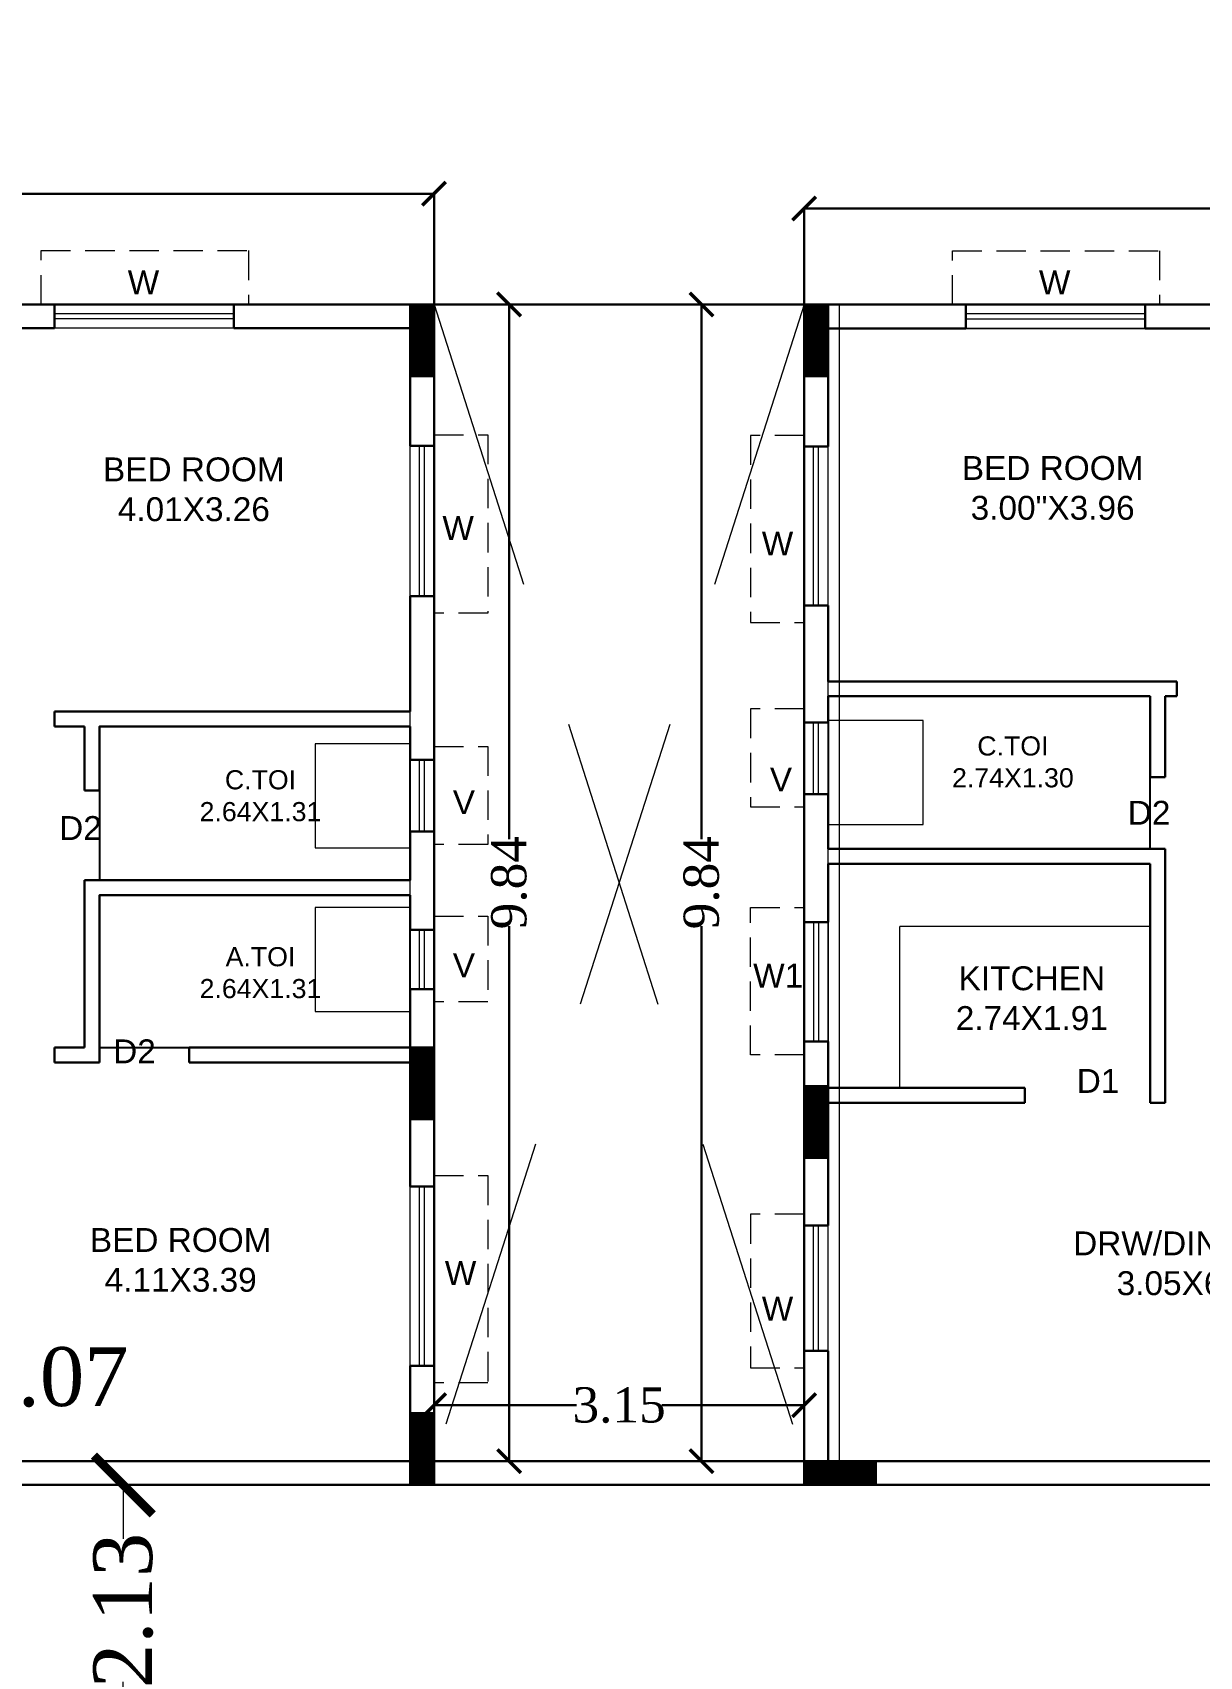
# Model space of a CAD drawing. Header units: metres. Extents: x 0 to 63445, y 32361 to 32804.
# Drawn here: x 63177.8 to 63187.72, y 32538.39 to 32552.2 of the extents above; entities that cross this region are included whole.
import ezdxf

# ---------------------------------------------------------------- set-up
doc = ezdxf.new("R2010")
doc.units = ezdxf.units.M
doc.header["$MEASUREMENT"] = 0
doc.header["$PDMODE"] = 34
doc.header["$PDSIZE"] = -10
for name, pattern in [('CONTINULUS', [0]), ('DASHED', [0.75, 0.5, -0.25]), ('DASHED2', [0.375, 0.25, -0.125])]:
    doc.linetypes.add(name, pattern=pattern)
doc.layers.get('0').update_dxf_attribs({"lineweight": 25})
doc.layers.add('BLK_1_FLR_7_BATH', color=3, linetype='Continuous', plot=False)
for name, color, linetype, lineweight in [('BLK_1_FLR_7_BLT_UP_AREA', 14, 'DASHED', 9), ('BLK_1_FLR_7_BLT_UP_AREA_DEDUCT', 41, 'DASHED', 9), ('BLK_1_FLR_7_EXIT_WIDTH_DOOR', 7, 'Continuous', 0), ('BLK_1_FLR_7_EXIT_WIDTH_STAIR', 7, 'Continuous', 0), ('BLK_1_FLR_7_UNITFA', 7, 'Continuous', 0), ('BLK_1_FLR_7_WATER_CLOSET', 7, 'Continuous', 0), ('COLUMN', 1, 'Continuous', 30), ('elev', 252, 'Continuous', 20), ('hatch', 251, 'Continuous', 20), ('PLAN_INFO', 1, 'Continuous', 20), ('TEXT-2', 65, 'Continuous', 18), ('wall', 7, 'Continuous', 30), ('window', 154, 'Continuous', 9)]:
    doc.layers.add(name, color=color, linetype=linetype, lineweight=lineweight)
doc.layers.add('text', color=65, linetype='Continuous')
doc.styles.add('AutoDCRFont', font='arial.ttf')
doc.styles.get("Standard").update_dxf_attribs({"font": 'arial.ttf', "height": 0.4})
doc.styles.add('style2', font='arial.ttf', dxfattribs={"height": 0.25})
doc.styles.add('TNR', font='times.ttf', dxfattribs={"height": 0.5})
doc.dimstyles.new('ARCHANA', dxfattribs={"dimscale": 0, "dimtxt": 0.5, "dimasz": 0.5, "dimexe": 0, "dimexo": 0, "dimgap": 0, "dimtad": 0, "dimzin": 0, "dimdsep": 46, "dimtxsty": 'TNR', "dimblk": 'ARCHTICK', "dimcen": 0.09, "dimclrd": 36, "dimclre": 36, "dimclrt": 7, "dimadec": 0, "dimazin": 0, "dimtfac": 1, "dimtofl": 0, "dimtmove": 0, "dimatfit": 3, "dimldrblk": 'ARCHTICK', "dimfxl": 1, "dimfrac": 2, "dimtolj": 1, "dimtzin": 0, "dimlwd": -1, "dimlwe": -1, "dimarcsym": 0})

# ---------------------------------------------------------------- blocks, each defined once
blk = doc.blocks.new('A$C7D115503')
at = {"layer": 'COLUMN', "ltscale": 3}
h = blk.add_hatch(dxfattribs=at)
h.set_pattern_fill('ANSI31', color=256, style=0)
h.paths.add_polyline_path([(-14.36, -11.59), (-6.36, -11.59), (-6.36, 12.41), (-14.36, 12.41)])
at = {"layer": 'COLUMN', "ltscale": 0.05}
for p, q in [((-14.36, 12.41), (-6.36, 12.41)), ((-14.36, 12.41), (-14.36, -11.59)), ((-6.36, 12.41), (-6.36, -11.59)), ((-6.36, -11.59), (-14.36, -11.59))]:
    blk.add_line(p, q, dxfattribs=at)
blk = doc.blocks.new('_ArchTick')
at = {"color": 0, "linetype": 'ByBlock', "const_width": 0.15}
blk.add_lwpolyline([(-0.5, -0.5), (0.5, 0.5)], dxfattribs=at)
blk = doc.blocks.new('*D528')
at = {"layer": 'Defpoints', "color": 0, "ltscale": 0.5, "transparency": 16777216}
for p in [(63181.212, 32550.831), (63170.897, 32549.889), (63181.212, 32549.889)]:
    blk.add_point(p, dxfattribs=at)
at = {"layer": 'wall', "color": 36, "ltscale": 0.5, "transparency": 16777216}
for p, q in [((63170.897, 32549.889), (63170.897, 32550.831)), ((63170.897, 32550.831), (63175.609, 32550.831)), ((63181.212, 32550.831), (63176.5, 32550.831)), ((63181.212, 32549.889), (63181.212, 32550.831))]:
    blk.add_line(p, q, dxfattribs=at)
at = {"layer": 'wall', "color": 36, "ltscale": 0.5, "transparency": 16777216, "xscale": 0.2, "yscale": 0.2, "zscale": 0.2, "rotation": 180}
blk.add_blockref('_ArchTick', (63170.897, 32550.831), dxfattribs=at)
at = {"layer": 'wall', "color": 36, "ltscale": 0.5, "transparency": 16777216, "xscale": 0.2, "yscale": 0.2, "zscale": 0.2}
blk.add_blockref('_ArchTick', (63181.212, 32550.831), dxfattribs=at)
at = {"layer": 'wall', "color": 7, "ltscale": 0.5, "transparency": 16777216, "insert": (63176.054, 32550.831), "char_height": 0.5, "attachment_point": 5, "style": 'TNR'}
blk.add_mtext('\\A1;{\\H0.6x;10.31}', dxfattribs=at)
blk = doc.blocks.new('*D529')
at = {"layer": 'Defpoints', "color": 0, "ltscale": 0.5, "transparency": 16777216}
for p in [(63181.212, 32549.889), (63181.212, 32540.05), (63181.85, 32540.05)]:
    blk.add_point(p, dxfattribs=at)
at = {"layer": 'wall', "color": 36, "ltscale": 0.5, "transparency": 16777216}
for p, q in [((63181.212, 32549.889), (63181.85, 32549.889)), ((63181.85, 32549.889), (63181.85, 32545.341)), ((63181.85, 32540.05), (63181.85, 32544.599)), ((63181.212, 32540.05), (63181.85, 32540.05))]:
    blk.add_line(p, q, dxfattribs=at)
at = {"layer": 'wall', "color": 36, "ltscale": 0.5, "transparency": 16777216, "xscale": 0.2, "yscale": 0.2, "zscale": 0.2}
for p, rotation in [((63181.85, 32549.889), 90), ((63181.85, 32540.05), 270)]:
    blk.add_blockref('_ArchTick', p, dxfattribs=dict(at, rotation=rotation))
at = {"layer": 'wall', "color": 7, "ltscale": 0.5, "transparency": 16777216, "insert": (63181.85, 32544.97), "char_height": 0.5, "attachment_point": 5, "rotation": 90, "style": 'TNR'}
blk.add_mtext('\\A1;{\\H0.6x;9.84}', dxfattribs=at)
blk = doc.blocks.new('*D530')
at = {"layer": 'Defpoints', "color": 0, "ltscale": 0.5, "transparency": 16777216}
for p in [(63184.36, 32540.525), (63181.212, 32540.05), (63184.36, 32540.05)]:
    blk.add_point(p, dxfattribs=at)
at = {"layer": 'wall', "color": 36, "ltscale": 0.5, "transparency": 16777216}
for p, q in [((63181.212, 32540.05), (63181.212, 32540.525)), ((63181.212, 32540.525), (63182.422, 32540.525)), ((63184.36, 32540.525), (63183.15, 32540.525)), ((63184.36, 32540.05), (63184.36, 32540.525))]:
    blk.add_line(p, q, dxfattribs=at)
at = {"layer": 'wall', "color": 36, "ltscale": 0.5, "transparency": 16777216, "xscale": 0.2, "yscale": 0.2, "zscale": 0.2, "rotation": 180}
blk.add_blockref('_ArchTick', (63181.212, 32540.525), dxfattribs=at)
at = {"layer": 'wall', "color": 36, "ltscale": 0.5, "transparency": 16777216, "xscale": 0.2, "yscale": 0.2, "zscale": 0.2}
blk.add_blockref('_ArchTick', (63184.36, 32540.525), dxfattribs=at)
at = {"layer": 'wall', "color": 7, "ltscale": 0.5, "transparency": 16777216, "insert": (63182.786, 32540.525), "char_height": 0.5, "attachment_point": 5, "style": 'TNR'}
blk.add_mtext('\\A1;{\\H0.6x;3.15}', dxfattribs=at)
blk = doc.blocks.new('*D531')
at = {"layer": 'Defpoints', "color": 0, "ltscale": 0.5, "transparency": 16777216}
for p in [(63183.487, 32549.889), (63184.36, 32549.889), (63184.36, 32540.05)]:
    blk.add_point(p, dxfattribs=at)
at = {"layer": 'wall', "color": 36, "ltscale": 0.5, "transparency": 16777216}
for p, q in [((63184.36, 32549.889), (63183.487, 32549.889)), ((63183.487, 32549.889), (63183.487, 32545.341)), ((63183.487, 32540.05), (63183.487, 32544.599)), ((63184.36, 32540.05), (63183.487, 32540.05))]:
    blk.add_line(p, q, dxfattribs=at)
at = {"layer": 'wall', "color": 36, "ltscale": 0.5, "transparency": 16777216, "xscale": 0.2, "yscale": 0.2, "zscale": 0.2}
for p, rotation in [((63183.487, 32549.889), 90), ((63183.487, 32540.05), 270)]:
    blk.add_blockref('_ArchTick', p, dxfattribs=dict(at, rotation=rotation))
at = {"layer": 'wall', "color": 7, "ltscale": 0.5, "transparency": 16777216, "insert": (63183.487, 32544.97), "char_height": 0.5, "attachment_point": 5, "rotation": 90, "style": 'TNR'}
blk.add_mtext('\\A1;{\\H0.6x;9.84}', dxfattribs=at)
blk = doc.blocks.new('*D523')
at = {"layer": 'Defpoints', "color": 0, "ltscale": 0.5, "transparency": 16777216}
for p in [(63184.36, 32550.706), (63184.36, 32549.888), (63200.304, 32549.888)]:
    blk.add_point(p, dxfattribs=at)
at = {"layer": 'wall', "color": 36, "ltscale": 0.5, "transparency": 16777216}
for p, q in [((63184.36, 32549.888), (63184.36, 32550.706)), ((63184.36, 32550.706), (63191.867, 32550.706)), ((63200.304, 32550.706), (63192.797, 32550.706)), ((63200.304, 32549.888), (63200.304, 32550.706))]:
    blk.add_line(p, q, dxfattribs=at)
at = {"layer": 'wall', "color": 36, "ltscale": 0.5, "transparency": 16777216, "xscale": 0.2, "yscale": 0.2, "zscale": 0.2, "rotation": 180}
blk.add_blockref('_ArchTick', (63184.36, 32550.706), dxfattribs=at)
at = {"layer": 'wall', "color": 36, "ltscale": 0.5, "transparency": 16777216, "xscale": 0.2, "yscale": 0.2, "zscale": 0.2}
blk.add_blockref('_ArchTick', (63200.304, 32550.706), dxfattribs=at)
at = {"layer": 'wall', "color": 7, "ltscale": 0.5, "transparency": 16777216, "insert": (63192.332, 32550.706), "char_height": 0.5, "attachment_point": 5, "style": 'TNR'}
blk.add_mtext('\\A1;{\\H0.6x;15.94}', dxfattribs=at)
blk = doc.blocks.new('*D961')
at = {"layer": 'BLK_1_FLR_7_EXIT_WIDTH_STAIR', "color": 36, "ltscale": 0.5, "transparency": 16777216}
for p, q in [((63177.907, 32539.847), (63178.568, 32539.847)), ((63178.568, 32539.847), (63178.568, 32539.388)), ((63178.568, 32537.714), (63178.568, 32538.173)), ((63177.907, 32537.714), (63178.568, 32537.714))]:
    blk.add_line(p, q, dxfattribs=at)
at = {"layer": 'Defpoints', "color": 0, "ltscale": 0.5, "transparency": 16777216}
for p in [(63177.907, 32539.847), (63178.568, 32539.847), (63177.907, 32537.714)]:
    blk.add_point(p, dxfattribs=at)
at = {"layer": 'BLK_1_FLR_7_EXIT_WIDTH_STAIR', "color": 36, "ltscale": 0.5, "transparency": 16777216, "xscale": 0.5, "yscale": 0.5, "zscale": 0.5}
for p, rotation in [((63178.568, 32539.847), 90), ((63178.568, 32537.714), 270)]:
    blk.add_blockref('_ArchTick', p, dxfattribs=dict(at, rotation=rotation))
at = {"layer": 'BLK_1_FLR_7_EXIT_WIDTH_STAIR', "color": 7, "ltscale": 0.5, "transparency": 16777216, "insert": (63178.568, 32538.78), "char_height": 0.5, "attachment_point": 5, "rotation": 90, "style": 'TNR'}
blk.add_mtext('\\A1;2.13', dxfattribs=at)
blk = doc.blocks.new('*D1048')
at = {"layer": 'BLK_1_FLR_7_EXIT_WIDTH_DOOR', "color": 36, "ltscale": 0.5, "transparency": 16777216}
for p, q in [((63175.8, 32540.203), (63175.8, 32540.763)), ((63175.8, 32540.763), (63176.866, 32540.763)), ((63176.866, 32540.203), (63176.866, 32540.763)), ((63176.866, 32540.763), (63177.366, 32540.763))]:
    blk.add_line(p, q, dxfattribs=at)
at = {"layer": 'Defpoints', "color": 0, "ltscale": 0.5, "transparency": 16777216}
for p in [(63176.866, 32540.763), (63175.8, 32540.203), (63176.866, 32540.203)]:
    blk.add_point(p, dxfattribs=at)
at = {"layer": 'BLK_1_FLR_7_EXIT_WIDTH_DOOR', "color": 36, "ltscale": 0.5, "transparency": 16777216, "xscale": 0.5, "yscale": 0.5, "zscale": 0.5, "rotation": 180}
blk.add_blockref('_ArchTick', (63175.8, 32540.763), dxfattribs=at)
at = {"layer": 'BLK_1_FLR_7_EXIT_WIDTH_DOOR', "color": 36, "ltscale": 0.5, "transparency": 16777216, "xscale": 0.5, "yscale": 0.5, "zscale": 0.5}
blk.add_blockref('_ArchTick', (63176.866, 32540.763), dxfattribs=at)
at = {"layer": 'BLK_1_FLR_7_EXIT_WIDTH_DOOR', "color": 7, "ltscale": 0.5, "transparency": 16777216, "insert": (63177.953, 32540.763), "char_height": 0.5, "attachment_point": 5, "style": 'TNR'}
blk.add_mtext('\\A1;1.07', dxfattribs=at)

msp = doc.modelspace()

# ---------------------------------------------------------------- linework, layer by layer
at = {"layer": 'BLK_1_FLR_7_BATH', "color": 3}
for points in [[(63187.3028, 32546.5554), (63184.5633, 32546.5554), (63184.5633, 32545.2587), (63187.3028, 32545.2587)], [(63181.0084, 32546.299), (63178.3651, 32546.299), (63178.3651, 32544.9908), (63181.0084, 32544.9908)], [(63181.0084, 32544.8638), (63178.3651, 32544.8638), (63178.3651, 32543.5684), (63181.0084, 32543.5684)]]:
    msp.add_lwpolyline(points, close=True, dxfattribs=at)
at = {"layer": 'BLK_1_FLR_7_BLT_UP_AREA', "color": 14, "linetype": 'CONTINULUS', "ltscale": 0.05}
msp.add_lwpolyline([(63233.1569, 32549.8891), (63170.8973, 32549.8891), (63170.8973, 32548.2802), (63170.2876, 32548.2802), (63170.2876, 32546.4302), (63169.778, 32546.4302), (63169.778, 32546.4302), (63169.778, 32539.9996), (63170.8973, 32539.9996), (63170.8973, 32537.5611), (63169.778, 32537.5611), (63169.778, 32531.1305), (63170.2876, 32531.1305), (63170.2876, 32529.2805), (63170.8973, 32529.2805), (63170.8973, 32527.6716), (63233.1569, 32527.6716)], dxfattribs=at)
at = {"layer": 'BLK_1_FLR_7_BLT_UP_AREA_DEDUCT', "color": 14, "linetype": 'Continuous'}
msp.add_lwpolyline([(63184.6573, 32540.0515), (63181.2116, 32540.0515), (63181.2116, 32549.8891), (63184.6573, 32549.8891)], close=True, dxfattribs=at)
at = {"layer": 'BLK_1_FLR_7_UNITFA', "color": 3, "ltscale": 0.5}
for points in [[(63192.2305, 32549.8118), (63192.2305, 32544.7241), (63191.0875, 32544.7241), (63191.0875, 32540.0504), (63184.5633, 32540.0504), (63184.5633, 32549.6848), (63188.5982, 32549.6848), (63188.5982, 32549.8118), (63192.2305, 32549.8118)], [(63169.8542, 32540.0758), (63170.8973, 32540.0758), (63170.8973, 32540.2028), (63176.9934, 32540.2028), (63176.9934, 32540.0504), (63181.0084, 32540.0504), (63181.0084, 32549.6859), (63171.1005, 32549.6859), (63171.1005, 32548.077), (63170.4899, 32548.077), (63170.4909, 32546.299), (63169.8542, 32546.299), (63169.8542, 32540.0758)]]:
    msp.add_lwpolyline(points, close=True, dxfattribs=at)
at = {"layer": 'BLK_1_FLR_7_WATER_CLOSET', "color": 3}
for points in [[(63185.372, 32546.3495), (63184.5633, 32546.3495), (63184.5633, 32545.4646), (63185.372, 32545.4646)], [(63181.0084, 32546.1517), (63180.1997, 32546.1517), (63180.1997, 32545.2668), (63181.0084, 32545.2668)], [(63181.0084, 32544.7594), (63180.1997, 32544.7594), (63180.1997, 32543.8745), (63181.0084, 32543.8745)]]:
    msp.add_lwpolyline(points, close=True, dxfattribs=at)
at = {"layer": 'elev', "ltscale": 0.05}
for p in [(63185.1729, 32543.2255), (63187.3028, 32544.5971)]:
    msp.add_line(p, (63185.1729, 32544.5971), dxfattribs=at)
at = {"layer": 'hatch', "linetype": 'DASHED2', "ltscale": 10}
for p, q in [((63181.2116, 32549.8891), (63184.3601, 32540.0504)), ((63184.3601, 32549.888), (63181.2116, 32540.0504))]:
    msp.add_line(p, q, dxfattribs=at)
at = {"layer": 'wall', "ltscale": 0.05}
for p, q in [((63177.0696, 32549.8891), (63177.9841, 32549.8891)), ((63179.5081, 32549.8891), (63181.0084, 32549.8891)), ((63181.2116, 32548.6861), (63181.2116, 32549.8891)), ((63184.3601, 32548.6806), (63184.3601, 32549.888)), ((63185.7358, 32549.888), (63184.3601, 32549.888)), ((63188.522, 32549.888), (63187.2598, 32549.888)), ((63177.0696, 32549.6859), (63177.9841, 32549.6859)), ((63177.9841, 32549.6859), (63177.9841, 32549.6986)), ((63179.5081, 32549.6859), (63181.0084, 32549.6859)), ((63181.0084, 32548.6861), (63181.0084, 32549.6859)), ((63184.5633, 32548.6806), (63184.5633, 32549.6848)), ((63185.7358, 32549.6848), (63184.5633, 32549.6848)), ((63185.7358, 32549.6848), (63185.7358, 32549.6975)), ((63188.522, 32549.6848), (63187.2598, 32549.6848)), ((63181.0084, 32546.426), (63181.0084, 32547.4075)), ((63181.2116, 32546.0141), (63181.2116, 32547.4075)), ((63184.3601, 32546.3334), (63184.3601, 32547.3269)), ((63184.5633, 32546.6824), (63184.5633, 32547.3269)), ((63187.4298, 32546.6824), (63184.5633, 32546.6824)), ((63187.5314, 32546.6824), (63184.5633, 32546.6824)), ((63187.5314, 32546.5554), (63187.5314, 32546.6824)), ((63184.5633, 32546.3334), (63184.5633, 32546.5554)), ((63187.3028, 32546.5554), (63184.5633, 32546.5554)), ((63187.3028, 32546.5554), (63184.5633, 32546.5554)), ((63187.3028, 32545.8684), (63187.3028, 32546.5554)), ((63187.5314, 32546.5554), (63187.4298, 32546.5554)), ((63187.4298, 32545.8684), (63187.4298, 32546.5554)), ((63177.9841, 32546.299), (63177.9841, 32546.426)), ((63178.1873, 32546.426), (63177.9841, 32546.426)), ((63181.0084, 32546.426), (63178.0603, 32546.426)), ((63178.2381, 32546.299), (63177.9841, 32546.299)), ((63181.0084, 32546.299), (63178.3651, 32546.299)), ((63181.0084, 32546.0141), (63181.0084, 32546.299)), ((63187.4298, 32545.8684), (63187.3028, 32545.8684)), ((63178.3651, 32545.7529), (63178.2381, 32545.7529)), ((63184.3601, 32544.635), (63184.3601, 32545.7238)), ((63184.5633, 32545.2587), (63184.5633, 32545.7238)), ((63181.0084, 32544.9908), (63181.0084, 32545.4045)), ((63181.2116, 32544.5694), (63181.2116, 32545.4045)), ((63187.4298, 32545.2587), (63184.5633, 32545.2587)), ((63187.4298, 32543.0985), (63187.4298, 32545.2587)), ((63184.5633, 32544.635), (63184.5633, 32545.1317)), ((63187.3028, 32545.1317), (63184.5633, 32545.1317)), ((63187.3028, 32543.0985), (63187.3028, 32545.1317)), ((63181.0084, 32544.9908), (63178.2381, 32544.9908)), ((63181.0084, 32544.8638), (63178.3651, 32544.8638)), ((63181.0084, 32544.5694), (63181.0084, 32544.8638)), ((63181.0084, 32543.5684), (63181.0084, 32544.0645)), ((63181.2116, 32542.3844), (63181.2116, 32544.0645)), ((63184.3601, 32542.0552), (63184.3601, 32543.6189)), ((63184.5633, 32543.2255), (63184.5633, 32543.6189)), ((63181.0084, 32542.3844), (63181.0084, 32543.4414)), ((63186.236, 32543.2255), (63184.5633, 32543.2255)), ((63186.236, 32543.0985), (63186.236, 32543.2255)), ((63184.5633, 32542.0552), (63184.5633, 32543.0985)), ((63186.236, 32543.0985), (63184.5633, 32543.0985)), ((63187.4298, 32543.0985), (63187.3028, 32543.0985)), ((63184.3601, 32540.0504), (63184.3601, 32540.9884)), ((63184.5633, 32540.0504), (63184.5633, 32540.9884)), ((63181.0084, 32540.4568), (63181.0084, 32540.8603)), ((63181.2116, 32540.4568), (63181.2116, 32540.8603)), ((63189.7994, 32540.0504), (63184.5633, 32540.0504))]:
    msp.add_line(p, q, dxfattribs=at)
at = {"layer": 'wall', "ltscale": 3}
for p, q in [((63177.9841, 32549.8891), (63177.9841, 32549.6859)), ((63179.5081, 32549.8891), (63179.5081, 32549.6859)), ((63185.7358, 32549.888), (63185.7358, 32549.6848)), ((63187.2598, 32549.888), (63187.2598, 32549.6848)), ((63181.0084, 32548.6861), (63181.2116, 32548.6861)), ((63184.5633, 32548.6806), (63184.3601, 32548.6806)), ((63181.0084, 32547.4075), (63181.2116, 32547.4075)), ((63184.5633, 32547.3269), (63184.3601, 32547.3269)), ((63184.5633, 32546.3334), (63184.3601, 32546.3334)), ((63181.0084, 32546.0141), (63181.2116, 32546.0141)), ((63184.5633, 32545.7238), (63184.3601, 32545.7238)), ((63181.0084, 32545.4045), (63181.2116, 32545.4045)), ((63181.0084, 32544.5694), (63181.2116, 32544.5694)), ((63184.3601, 32544.635), (63184.5633, 32544.635)), ((63181.0084, 32544.0645), (63181.2116, 32544.0645)), ((63184.3601, 32543.6189), (63184.5633, 32543.6189)), ((63181.0084, 32542.3844), (63181.2116, 32542.3844)), ((63184.5633, 32542.0552), (63184.3601, 32542.0552)), ((63184.5633, 32540.9884), (63184.3601, 32540.9884)), ((63181.0084, 32540.8603), (63181.2116, 32540.8603))]:
    msp.add_line(p, q, dxfattribs=at)
at = {"layer": 'wall'}
for p, q in [((63181.2116, 32549.8891), (63184.3601, 32549.8891)), ((63178.2381, 32546.299), (63178.2381, 32545.7529)), ((63178.3651, 32546.299), (63178.3651, 32545.7529)), ((63178.2381, 32544.9908), (63178.2381, 32543.5684)), ((63178.3651, 32544.8638), (63178.3651, 32543.4414)), ((63177.9841, 32543.5684), (63177.9841, 32543.4414)), ((63178.2381, 32543.5684), (63177.9841, 32543.5684)), ((63177.9841, 32543.4414), (63178.3651, 32543.4414)), ((63179.1271, 32543.5684), (63181.0084, 32543.5684)), ((63179.1271, 32543.5684), (63179.1271, 32543.4414)), ((63179.1271, 32543.4414), (63181.0084, 32543.4414)), ((63177.0696, 32540.0504), (63181.0084, 32540.0504)), ((63181.2116, 32540.0504), (63189.7994, 32540.0504)), ((63177.0696, 32539.8472), (63181.0084, 32539.8472)), ((63181.2116, 32539.8472), (63189.7994, 32539.8472))]:
    msp.add_line(p, q, dxfattribs=at)
at = {"layer": 'wall', "ltscale": 0.1}
for p, q in [((63184.5633, 32545.7238), (63184.5633, 32545.6661)), ((63181.0084, 32545.4045), (63181.0084, 32545.3467)), ((63181.0084, 32544.0645), (63181.0084, 32543.5684))]:
    msp.add_line(p, q, dxfattribs=at)
at = {"layer": 'wall', "ltscale": 0.5}
msp.add_lwpolyline([(63200.3042, 32527.6716), (63184.3601, 32527.6716), (63184.3601, 32537.5103), (63181.2116, 32537.5103), (63181.2116, 32527.6716), (63170.8973, 32527.6716), (63170.8973, 32529.2805), (63170.2876, 32529.2805), (63170.2876, 32531.1305), (63169.778, 32531.1305), (63169.778, 32537.5611), (63170.8973, 32537.5611), (63170.8973, 32539.9996), (63169.778, 32539.9996), (63169.778, 32546.4302), (63170.2876, 32546.4302), (63170.2876, 32548.2802), (63170.8973, 32548.2802), (63170.8973, 32549.8891), (63181.2116, 32549.8891), (63181.2116, 32540.0504), (63184.3601, 32540.0504), (63184.3601, 32549.8891), (63200.3042, 32549.8891)], dxfattribs=at)
at = {"layer": 'window'}
for p, q in [((63179.5081, 32549.8891), (63177.985, 32549.8891)), ((63179.5081, 32549.8092), (63177.985, 32549.8092)), ((63187.2598, 32549.888), (63185.7367, 32549.888)), ((63187.2598, 32549.8081), (63185.7367, 32549.8081)), ((63179.5081, 32549.7658), (63177.985, 32549.7658)), ((63179.5081, 32549.6859), (63177.985, 32549.6859)), ((63187.2598, 32549.7647), (63185.7367, 32549.7647)), ((63187.2598, 32549.6848), (63185.7367, 32549.6848)), ((63181.0084, 32547.4075), (63181.0084, 32548.6852)), ((63181.0883, 32547.4075), (63181.0883, 32548.6852)), ((63181.1316, 32547.4075), (63181.1316, 32548.6852)), ((63181.2116, 32547.4075), (63181.2116, 32548.6852)), ((63184.3601, 32547.3269), (63184.3601, 32548.6806)), ((63184.4401, 32547.3269), (63184.4401, 32548.6806)), ((63184.4834, 32547.3269), (63184.4834, 32548.6806)), ((63184.5633, 32547.3269), (63184.5633, 32548.6806)), ((63184.3601, 32546.3325), (63184.3601, 32546.3334)), ((63184.3601, 32545.7238), (63184.3602, 32546.3334)), ((63184.44, 32545.7238), (63184.4401, 32546.3334)), ((63184.44, 32546.3325), (63184.44, 32546.3334)), ((63184.4833, 32545.7238), (63184.4834, 32546.3334)), ((63184.4833, 32546.3325), (63184.4833, 32546.3334)), ((63184.5633, 32546.3325), (63184.5633, 32546.3334)), ((63184.5633, 32545.7238), (63184.5634, 32546.3334)), ((63181.0084, 32546.0132), (63181.0084, 32546.0141)), ((63181.0084, 32545.4045), (63181.0084, 32546.0141)), ((63181.0883, 32545.4045), (63181.0883, 32546.0141)), ((63181.0884, 32546.0132), (63181.0884, 32546.0141)), ((63181.1316, 32545.4045), (63181.1316, 32546.0141)), ((63181.1317, 32546.0132), (63181.1317, 32546.0141)), ((63181.2116, 32545.4045), (63181.2116, 32546.0141)), ((63181.2116, 32546.0132), (63181.2116, 32546.0141)), ((63181.0084, 32544.5685), (63181.0084, 32544.5694)), ((63181.0084, 32544.0645), (63181.0084, 32544.5694)), ((63181.0883, 32544.0645), (63181.0883, 32544.5694)), ((63181.0884, 32544.5685), (63181.0884, 32544.5694)), ((63181.1316, 32544.0645), (63181.1316, 32544.5694)), ((63181.1317, 32544.5685), (63181.1317, 32544.5694)), ((63181.2116, 32544.5685), (63181.2116, 32544.5694)), ((63181.2116, 32544.0645), (63181.2116, 32544.5694)), ((63184.3601, 32544.635), (63184.3601, 32543.6189)), ((63184.4401, 32544.635), (63184.4401, 32543.6189)), ((63184.4834, 32544.635), (63184.4834, 32543.6189)), ((63184.5633, 32544.635), (63184.5633, 32543.6189)), ((63181.0084, 32540.8603), (63181.0084, 32542.3835)), ((63181.0883, 32540.8603), (63181.0883, 32542.3835)), ((63181.1316, 32540.8603), (63181.1316, 32542.3835)), ((63181.2116, 32540.8603), (63181.2116, 32542.3835)), ((63184.3601, 32540.9936), (63184.3601, 32542.0543)), ((63184.4401, 32540.9936), (63184.4401, 32542.0543)), ((63184.4834, 32540.9936), (63184.4834, 32542.0543)), ((63184.5633, 32540.9884), (63184.5633, 32542.0552))]:
    msp.add_line(p, q, dxfattribs=at)
at = {"layer": 'window', "color": 8, "linetype": 'DASHED2'}
for points in [[(63177.8698, 32549.8891), (63177.8698, 32550.3463), (63179.632, 32550.3463), (63179.632, 32549.8891)], [(63185.6215, 32549.888), (63185.6215, 32550.3452), (63187.3837, 32550.3452), (63187.3837, 32549.888)], [(63181.2116, 32548.7799), (63181.6688, 32548.7799), (63181.6688, 32547.2631), (63181.2116, 32547.2631)], [(63184.3601, 32548.7743), (63183.9029, 32548.7743), (63183.9029, 32547.1826), (63184.3601, 32547.1826)], [(63184.3601, 32546.4486), (63183.9029, 32546.4486), (63183.9029, 32545.6146), (63184.3601, 32545.6146)], [(63181.2116, 32546.1292), (63181.6688, 32546.1292), (63181.6688, 32545.2953), (63181.2116, 32545.2953)], [(63181.2116, 32544.6846), (63181.6688, 32544.6846), (63181.6688, 32543.9553), (63181.2116, 32543.9553)], [(63184.3601, 32543.5047), (63183.9029, 32543.5047), (63183.9029, 32544.7588), (63184.3601, 32544.7588)], [(63181.2116, 32542.4781), (63181.6688, 32542.4781), (63181.6688, 32540.716), (63181.2116, 32540.716)], [(63184.3601, 32542.149), (63183.9029, 32542.149), (63183.9029, 32540.844), (63184.3601, 32540.844)]]:
    msp.add_lwpolyline(points, dxfattribs=at)

# ---------------------------------------------------------------- block references
at = {"layer": 'COLUMN', "ltscale": 0.05, "xscale": -0.025400733691282, "yscale": 0.025400733691282, "zscale": 0.025400733691282}
for p, rotation in [((63181.3732, 32549.5948), 180), ((63184.7249, 32549.5937), 180), ((63181.3732, 32543.2741), 180), ((63184.7249, 32542.9439), 180), ((63181.3732, 32540.1625), 180), ((63184.6755, 32539.6856), 90)]:
    msp.add_blockref('A$C7D115503', p, dxfattribs=dict(at, rotation=rotation))

# ---------------------------------------------------------------- texts
at = {"layer": 'PLAN_INFO', "linetype": 'Continuous', "insert": (62933.8759, 32556.8916), "char_height": 2.1336, "attachment_point": 1, "style": 'style2'}
msp.add_mtext_dynamic_manual_height_columns('{\\Fstandard|c0;PLAN INFO\\P\\PARCHITECT_OR_TECHNICAL_PERSON_NAME=SK. REHAN AHAMED\\PPLOT_NO=598/3036\\PKHATA_NO=238/1398\\PMAUZA=ANDARPUR\\PDISTRICT=CUTTACK\\PPLOT_AREA_M2=4864.95\\PAVG_PLOT_DEPTH= 9\\PAVG_PLOT_WIDTH= 11\\PROAD_WIDTH=9.14\\A1;\\P\\A0;EXISTING_FLOOR_AREA_TO_BE_DEMOLISHED_M2 = 0\\PNUMBER_OF_OCCUPANTS_OR_USERS_OR_BED_BLK_1=150\\PNUMBER_OF_OCCUPANTS_OR_USERS_OR_BED_BLK_2=80\\PNUMBER_OF_OCCUPANTS_OR_USERS_OR_BED_BLK_3=50\\PIS_THE_PLOT_PART_OF_THE_LAYOUT_APPROVED_BY_THE_AUTHORITY_OR_DEVELOPED_AND_ALLOTTED_BY_THE_GOVERNMENT_OR_STATUTORY_BODIES_OR_IS_A_FINAL_PLOT_IN_TOWN_PLANNING_SCHEMES_OR_DEVELOPMENT_SCHEMES=YES\\P\\A1;IS_LAND_REGULARIZED=YES\\PLAND_USE_ZONE=RESIDENTIAL USE ZONE\\A0;\\PIS_BUILDING_UNDER_HAZARDOUS_OCCUPANCY_CATEGORY=NO\\PIS_BUILDING_CENTRALLY_AIR_CONDITIONED=NO\\PDOES_PROJECT_HAVE_MORE_THAN_10000_LITRES_OF_WASTE_WATER_DISCHARGE_PER_DAY=NO\\PDOES_THE_PROJECT_REQUIRE_NOC_FROM_AAI_AS_PER_THE_COLOUR_CODED_ZONE_MAPS=NO\\PIS_THE_PROJECT_LOCATED_WITHIN_300_METERS_DISTANCE_OF_THE_CENTRALLY_PROTECTED_MONUMENT=YES\\PIS_THE_PROJECT_LOCATED_WITHIN_300_METERS_DISTANCE_OF_THE_STATE_PROTECTED_MONUMENT=NO\\PIS_THE_PROJECT_LOCATED_WITHIN_200_METERS_FROM_STRATEGIC_BUILDINGS=YES\\PIS_PROPOSED_CONSTRUCTION_NEXT_TO_FLOOD_EMBANKMENT_AND_DOES_APPLICANT_WANT_TO_HAVE_DIRECT_ACCESS_FROM_THE_EMBANKMENT_ROAD=NO\\PIS_KISAM_OF_LAND_RECORDED_AS_AGRICULTURE_IN_RECORD_OF_RIGHTS=YES\\PIS_THE_PROJECT_ADJACENT_TO_HIGHWAY_AND_HAVING_DIRECT_ACCESS_TO_IT=NO\\PIS_THE_PROJECT_CLOSE_TO_THE_COASTAL_REGION=NO\\PSTAR_RATING_FOR_HOTEL_PROJECT=NA\\PDOES_HOSPITAL_HAVE_CRITICAL_CARE_UNIT=NA\\PDOC_OSHB_OR_GA_OR_BDA_DEVELOPED_AND_ALLOTTED_PLOT=YES\\PDOC_PLOT_PART_OF_APPROVED_PRIVATE_LAYOUT=YES\\PDOC_PLOT_PART_OF_UNAUTHORISED_LAYOUT_OR_REVENUE_PLOT=NO\\PDOC_IS_PROJECT_COMING_UNDER_THE_JURISDICTION_OF_PLANNING_AUTHORITIES=YES\\PDOC_DOES_THE_PROJECT_HAVE_AFFORDABLE_HOUSING_COMPONENT=NO\\PDOC_DOES_THE_PROJECT_HAVE_MORE_THAN_500_SQM_BUILT_UP_AREA_EXCLUDING_THE_AFFORDABLE_HOUSING_COMPONENT=NO\\PDOC_DOES_PROJECT_REQUIRE_RERA_REGISTRATION=NO\\PPER_ACRE_BENCHMARK_VALUE_OF_LAND_NEEDED_IF_PROJECT_IS_HAVING_PURCHASABLE_FAR_COMPONENT=100000\\PIS_SECURITY_DEPOSIT_REQUIRED=NO\\PDISTANCE_OF_DA_PARKING_SPACE_FROM_BUILDING_ENTRANCE=13.39\\PTOTAL_PARKING_AREA_IF_PROJECT_HAS_OFF_SITE_PARKING_PROVISION_WITHIN_300_METERS_FROM_PROJECT_SITE=NA\\PTOTAL_CONNECTED_LOAD_OF_THE_PROPOSED_PROJECT_IN_W=9200\\PMINIMUM_GENERATION_CAPACITY_OF_THE_ROOFTOP_SOLAR_PV_SYSTEM_IN_W=2000\\PCAPACITY_OF_SOLAR_WATER_HEATING_SYSTEM_IN_LPD=11900\\P\\fCalibri|b0|i0|c0|p34;\\H0.91667x;DOES_PROJECT_HAVE_LOW_WATER_CONSUMPTION_AND_PLUMBING_FIXTURES=YES\\PDOES_PROJECT_HAVE_REDUCED_HARDSCAPE=YES\\PDOES_PROJECT_HAVE_LOW_ENERGY_CONSUMPTION_LIGHTING_FIXTURES=YES\\PDOES_PROJECT_HAVE_ENERGY_EFFICIENT_HVAC_SYSTEM=YES\\PDOES_PROJECT_HAVE_LIGHTING_OF_COMMON_AREAS_BY_SOLAR_ENERGY_OR_LED_DEVICES=YES\\PDOES_PROJECT_HAVE_SEGREGATION_OF_WASTE_PROVISION=YES\\PDOES_PROJECT_HAVE_ORGANIC_WASTE_MANAGEMENT_PROVISION=YES\\P\\Fstandard|c0;\\H1.09091x;PROJECT_VALUE_IN_INR_IF_EIDP_FEE_IS_APPLICABLE_FOR_PROJECT=10000000\\PIS_THE_PROJECT_BY_STATE_GOVT_OR_CENTRAL_GOVT_OR_GOVT_UNDERTAKING=NO\\PNUMBER_OF_TEMPORARY_STRUCTURES_IF_PRESENT_AT_THE_SITE=4\\P\\H1x;ADDITIONAL_TDR_IF_APPLICABLE_M2=NA}', width=251.038176, gutter_width=28, heights=[264.8801], dxfattribs=at)
at = {"layer": 'text'}
for s, insert, char_height, width, attachment_point in [('\\pxqc;BED ROOM\\P4.01X3.26', (63176.3739, 32548.5872), 0.203206, 5.588511, 1), ('\\pxqc;BED ROOM\\P3.00"X3.96', (63183.6796, 32548.5993), 0.203206, 5.588511, 1), ('\\pxqc;C.TOI\\P2.74X1.30', (63183.9029, 32546.2145), 0.162565, 4.465728, 1), ('\\pxqc;C.TOI\\P2.64X1.31', (63177.5022, 32545.9268), 0.162565, 4.465728, 1), ('\\pxqc;D2', (63184.3601, 32545.463), 0.20321, 5.867919, 7), ('\\pxqc,t17;D2', (63175.2699, 32545.3331), 0.203206, 5.867919, 7), ('\\pxqc;A.TOI\\P2.64X1.31', (63177.5022, 32544.4217), 0.162565, 4.465728, 1), ('\\pxqc;KITCHEN\\P2.74X1.91', (63183.5024, 32544.2586), 0.203206, 5.588511, 1), ('\\pxqc,t17;D2', (63175.7293, 32543.4337), 0.203206, 5.867919, 7), ('\\pxqc;D1', (63183.9262, 32543.1821), 0.20321, 5.867919, 7), ('\\pxqc;BED ROOM\\P4.11X3.39', (63176.262, 32542.0325), 0.203206, 5.588511, 1), ('\\pxqc;DRW/DIN HALL\\P3.05X6.52', (63184.8713, 32542.0037), 0.203206, 5.588511, 1)]:
    msp.add_mtext(s, dxfattribs=dict(at, insert=insert, char_height=char_height, width=width, attachment_point=attachment_point))
at = {"layer": 'TEXT-2', "width": 0.183842, "attachment_point": 3, "style": 'AutoDCRFont'}
for s, insert, char_height in [('W', (63178.8736, 32550.1789), 0.2032), ('W', (63186.6253, 32550.1778), 0.2032), ('W', (63181.5505, 32548.0885), 0.2032), ('W', (63184.2675, 32547.9569), 0.2032), ('V', (63184.2576, 32545.9498), 0.2032), ('V', (63181.5604, 32545.7564), 0.2032), ('V', (63181.5604, 32544.3689), 0.2032), ('W1', (63184.352, 32544.2813), 0.20321), ('W', (63181.5712, 32541.7516), 0.2032), ('W', (63184.2675, 32541.4489), 0.2032)]:
    msp.add_mtext(s, dxfattribs=dict(at, insert=insert, char_height=char_height))

# ---------------------------------------------------------------- dimensions: what is measured, and where the dimension line sits
at = {"layer": 'BLK_1_FLR_7_EXIT_WIDTH_DOOR', "color": 1, "ltscale": 0.5}
dim = msp.add_linear_dim(base=(63176.8664, 32540.7631), p1=(63175.7996, 32540.2028), p2=(63176.8664, 32540.2028), dimstyle='ARCHANA', override={"dimscale": 1, "dimfxl": 6, "dimarcsym": 1}, dxfattribs=at)
dim.commit()
dim.dimension.update_dxf_attribs({"geometry": '*D1048', "text_midpoint": (63177.9528, 32540.7631)})
at = {"layer": 'BLK_1_FLR_7_EXIT_WIDTH_STAIR', "color": 7, "ltscale": 0.5}
dim = msp.add_linear_dim(base=(63178.5676, 32539.8472), p1=(63177.9074, 32537.7135), p2=(63177.9074, 32539.8472), angle=90, dimstyle='ARCHANA', override={"dimscale": 1, "dimfxl": 6, "dimarcsym": 1}, dxfattribs=at)
dim.commit()
dim.dimension.update_dxf_attribs({"geometry": '*D961', "text_midpoint": (63178.5676, 32538.7804)})
at = {"layer": 'wall', "ltscale": 0.5}
for base, p1, p2, picture, middle in [((63181.2116, 32550.8308), (63170.8973, 32549.8891), (63181.2116, 32549.8891), '*D528', (63176.0544, 32550.8308)), ((63184.3601, 32540.5245), (63181.2116, 32540.0504), (63184.3601, 32540.0504), '*D530', (63182.7858, 32540.5245))]:
    dim = msp.add_linear_dim(base=base, p1=p1, p2=p2, text='{\\H0.6x;<>}', dimstyle='ARCHANA', override={"dimscale": 1, "dimtxt": 0.3, "dimasz": 0.2, "dimfxl": 6, "dimarcsym": 1}, dxfattribs=at)
    dim.commit()
    dim.dimension.update_dxf_attribs({"geometry": picture, "text_midpoint": middle})
for base, p1, p2, angle, picture, middle in [((63184.3601, 32550.7062), (63200.3042, 32549.888), (63184.3601, 32549.888), 180, '*D523', (63192.3322, 32550.7062)), ((63181.8503, 32540.0504), (63181.2116, 32549.8891), (63181.2116, 32540.0504), 90, '*D529', (63181.8503, 32544.9697)), ((63183.4875, 32549.8891), (63184.3601, 32540.0504), (63184.3601, 32549.8891), 90, '*D531', (63183.4875, 32544.9697))]:
    dim = msp.add_linear_dim(base=base, p1=p1, p2=p2, angle=angle, text='{\\H0.6x;<>}', dimstyle='ARCHANA', override={"dimscale": 1, "dimtxt": 0.3, "dimasz": 0.2, "dimfxl": 6, "dimarcsym": 1}, dxfattribs=at)
    dim.commit()
    dim.dimension.update_dxf_attribs({"geometry": picture, "text_midpoint": middle})

doc.saveas('drawing.dxf')
